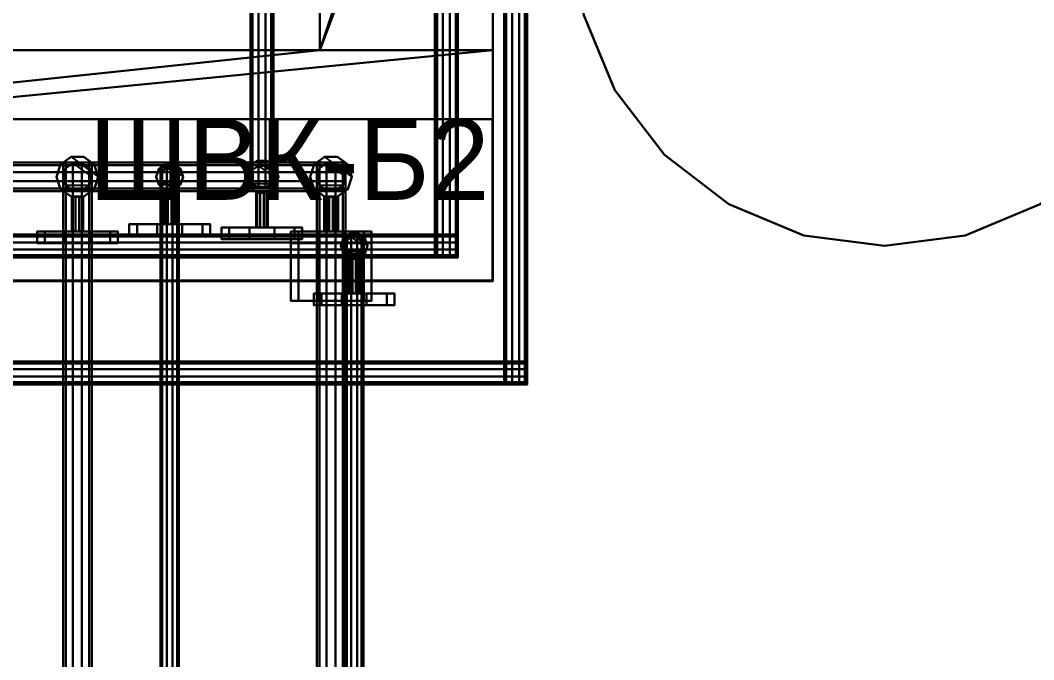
# Model space of a CAD drawing. Header units: millimetres. Extents: x -396 to 23232, y -842 to 31800.
# Drawn here: x 21422 to 22301, y 26371 to 26926 of the extents above; entities that cross this region are included whole.
import ezdxf

# ---------------------------------------------------------------- set-up
doc = ezdxf.new("R2010")
doc.units = ezdxf.units.MM
doc.layers.add('АР_3D_стены', color=8, linetype='Continuous')
doc.layers.add('ВК_3D_Марки', color=7, linetype='Continuous')
for name, color, linetype, true_color in [('ВК_3D_Арматура', 7, 'Continuous', 0xb48c3c), ('ВК_3D_В1', 7, 'Continuous', 0x06b6d4), ('ВК_3D_Оборудование', 7, 'Continuous', 0xe2e8f0), ('ВК_3D_Т3', 7, 'Continuous', 0x16a34a), ('ВК_3D_Т4', 7, 'Continuous', 0x84cc16)]:
    doc.layers.add(name, color=color, linetype=linetype, true_color=true_color)

msp = doc.modelspace()

# ---------------------------------------------------------------- texts
at = {"layer": 'ВК_3D_Марки'}
msp.add_text('ШВК-Б2', height=70, dxfattribs=at).set_placement((21482, 26770, 1020))

# ---------------------------------------------------------------- meshes
at = {"layer": 'АР_3D_стены'}
mesh = msp.add_polyface(dxfattribs=at)
corners = [(19782.2, 26599.6), (19632.2, 26599.6), (19632.2, 26699.6), (19632.2, 26699.6, 3000), (19632.2, 26599.6, 3000), (19782.2, 26599.6, 3000), (21832.2, 26899.6), (21832.2, 26699.6), (19782.2, 26699.6), (19782.2, 26699.6, 3000), (21832.2, 26699.6, 3000), (21832.2, 26899.6, 3000), (22832.2, 27349.6), (22832.2, 27299.6), (22556.9, 27299.6), (22556.9, 27299.6, 3000), (22832.2, 27299.6, 3000), (22832.2, 27349.6, 3000), (21682.2, 27064.2), (21682.2, 27349.6), (21832.2, 27349.6), (21832.2, 27349.6, 3000), (21682.2, 27349.6, 3000), (21682.2, 27064.2, 3000), (19632.2, 27449.6), (19782.2, 27449.6), (19782.2, 26899.6), (19782.2, 26899.6, 3000), (19782.2, 27449.6, 3000), (19632.2, 27449.6, 3000), (19632.2, 26716.8), (19632.2, 26716.8, 3000), (22244.7, 27299.6), (22244.7, 27299.6, 3000), (21682.2, 26899.6), (21682.2, 26899.6, 3000), (19632.2, 27064.2), (19632.2, 27064.2, 3000), (19632.2, 26899.6), (19632.2, 26899.6, 3000), (21832.2, 27299.6), (21832.2, 27299.6, 3000)]
mesh.append_faces([[corners[k] for k in face] for face in [(0, 1, 2), (3, 4, 5), (6, 7, 8), (9, 10, 11), (12, 13, 14), (15, 16, 17), (18, 19, 20), (21, 22, 23), (24, 25, 26), (27, 28, 29), (0, 2, 30), (31, 3, 5), (12, 14, 32), (33, 15, 17), (34, 18, 20), (21, 23, 35), (36, 24, 26), (27, 29, 37), (0, 30, 38), (39, 31, 5), (12, 32, 40), (41, 33, 17), (38, 36, 26), (27, 37, 39), (8, 0, 38), (39, 5, 9), (20, 12, 40), (41, 17, 21), (8, 38, 26), (27, 39, 9), (34, 20, 40), (41, 21, 35), (8, 26, 34), (35, 27, 9), (34, 40, 6), (11, 41, 35), (6, 8, 34), (35, 9, 11), (36, 24, 29, 37), (24, 25, 28, 29), (25, 26, 27, 28), (26, 34, 35, 27), (34, 18, 23, 35), (18, 19, 22, 23), (19, 20, 21, 22), (20, 12, 17, 21), (12, 13, 16, 17), (13, 14, 15, 16), (14, 32, 33, 15), (32, 40, 41, 33), (40, 6, 11, 41), (6, 7, 10, 11), (7, 8, 9, 10), (8, 0, 5, 9), (0, 1, 4, 5), (1, 2, 3, 4), (2, 30, 31, 3), (30, 38, 39, 31), (38, 36, 37, 39)]])
at = {"layer": 'ВК_3D_Арматура', "color": 33, "true_color": 0xbf9142}
mesh = msp.add_polyface(dxfattribs=at)
corners = [(21490.1, 26790, 615), (21486.64, 26800.64, 615), (21486.64, 26800.64, 665), (21490.1, 26790, 665), (21477.59, 26807.21, 615), (21477.59, 26807.21, 665), (21466.41, 26807.21, 615), (21466.41, 26807.21, 665), (21457.36, 26800.64, 615), (21457.36, 26800.64, 665), (21453.9, 26790, 615), (21453.9, 26790, 665), (21457.36, 26779.36, 615), (21457.36, 26779.36, 665), (21466.41, 26772.79, 615), (21466.41, 26772.79, 665), (21477.59, 26772.79, 615), (21477.59, 26772.79, 665), (21486.64, 26779.36, 615), (21486.64, 26779.36, 665)]
mesh.append_faces([[corners[k] for k in face] for face in [(0, 1, 2, 3), (1, 4, 5, 2), (4, 6, 7, 5), (6, 8, 9, 7), (8, 10, 11, 9), (10, 12, 13, 11), (12, 14, 15, 13), (14, 16, 17, 15), (16, 18, 19, 17), (18, 0, 3, 19), (18, 16, 14, 12), (3, 2, 5, 7)]])
mesh = msp.add_polyface(dxfattribs=at)
corners = [(21563.6, 26790, 615), (21561.38, 26796.82, 615), (21561.38, 26796.82, 665), (21563.6, 26790, 665), (21555.58, 26801.03, 615), (21555.58, 26801.03, 665), (21548.42, 26801.03, 615), (21548.42, 26801.03, 665), (21542.62, 26796.82, 615), (21542.62, 26796.82, 665), (21540.4, 26790, 615), (21540.4, 26790, 665), (21542.62, 26783.18, 615), (21542.62, 26783.18, 665), (21548.42, 26778.97, 615), (21548.42, 26778.97, 665), (21555.58, 26778.97, 615), (21555.58, 26778.97, 665), (21561.38, 26783.18, 615), (21561.38, 26783.18, 665)]
mesh.append_faces([[corners[k] for k in face] for face in [(0, 1, 2, 3), (1, 4, 5, 2), (4, 6, 7, 5), (6, 8, 9, 7), (8, 10, 11, 9), (10, 12, 13, 11), (12, 14, 15, 13), (14, 16, 17, 15), (16, 18, 19, 17), (18, 0, 3, 19), (18, 16, 14, 12), (3, 2, 5, 7)]])
mesh = msp.add_polyface(dxfattribs=at)
corners = [(21646.5, 26790, 615), (21643.73, 26798.52, 615), (21643.73, 26798.52, 665), (21646.5, 26790, 665), (21636.48, 26803.79, 615), (21636.48, 26803.79, 665), (21627.52, 26803.79, 615), (21627.52, 26803.79, 665), (21620.27, 26798.52, 615), (21620.27, 26798.52, 665), (21617.5, 26790, 615), (21617.5, 26790, 665), (21620.27, 26781.48, 615), (21620.27, 26781.48, 665), (21627.52, 26776.21, 615), (21627.52, 26776.21, 665), (21636.48, 26776.21, 615), (21636.48, 26776.21, 665), (21643.73, 26781.48, 615), (21643.73, 26781.48, 665)]
mesh.append_faces([[corners[k] for k in face] for face in [(0, 1, 2, 3), (1, 4, 5, 2), (4, 6, 7, 5), (6, 8, 9, 7), (8, 10, 11, 9), (10, 12, 13, 11), (12, 14, 15, 13), (14, 16, 17, 15), (16, 18, 19, 17), (18, 0, 3, 19), (18, 16, 14, 12), (3, 2, 5, 7)]])
mesh = msp.add_polyface(dxfattribs=at)
corners = [(21710.1, 26790, 315), (21706.64, 26800.64, 315), (21706.64, 26800.64, 365), (21710.1, 26790, 365), (21697.59, 26807.21, 315), (21697.59, 26807.21, 365), (21686.41, 26807.21, 315), (21686.41, 26807.21, 365), (21677.36, 26800.64, 315), (21677.36, 26800.64, 365), (21673.9, 26790, 315), (21673.9, 26790, 365), (21677.36, 26779.36, 315), (21677.36, 26779.36, 365), (21686.41, 26772.79, 315), (21686.41, 26772.79, 365), (21697.59, 26772.79, 315), (21697.59, 26772.79, 365), (21706.64, 26779.36, 315), (21706.64, 26779.36, 365)]
mesh.append_faces([[corners[k] for k in face] for face in [(0, 1, 2, 3), (1, 4, 5, 2), (4, 6, 7, 5), (6, 8, 9, 7), (8, 10, 11, 9), (10, 12, 13, 11), (12, 14, 15, 13), (14, 16, 17, 15), (16, 18, 19, 17), (18, 0, 3, 19), (18, 16, 14, 12), (3, 2, 5, 7)]])
mesh = msp.add_polyface(dxfattribs=at)
corners = [(21710.1, 26790, 555), (21706.64, 26800.64, 555), (21706.64, 26800.64, 605), (21710.1, 26790, 605), (21697.59, 26807.21, 555), (21697.59, 26807.21, 605), (21686.41, 26807.21, 555), (21686.41, 26807.21, 605), (21677.36, 26800.64, 555), (21677.36, 26800.64, 605), (21673.9, 26790, 555), (21673.9, 26790, 605), (21677.36, 26779.36, 555), (21677.36, 26779.36, 605), (21686.41, 26772.79, 555), (21686.41, 26772.79, 605), (21697.59, 26772.79, 555), (21697.59, 26772.79, 605), (21706.64, 26779.36, 555), (21706.64, 26779.36, 605)]
mesh.append_faces([[corners[k] for k in face] for face in [(0, 1, 2, 3), (1, 4, 5, 2), (4, 6, 7, 5), (6, 8, 9, 7), (8, 10, 11, 9), (10, 12, 13, 11), (12, 14, 15, 13), (14, 16, 17, 15), (16, 18, 19, 17), (18, 0, 3, 19), (18, 16, 14, 12), (3, 2, 5, 7)]])
mesh = msp.add_polyface(dxfattribs=at)
corners = [(21557, 26778.8, 640), (21556.05, 26778.8, 642.94), (21556.05, 26748.8, 642.94), (21557, 26748.8, 640), (21553.55, 26778.8, 644.76), (21553.55, 26748.8, 644.76), (21550.45, 26778.8, 644.76), (21550.45, 26748.8, 644.76), (21547.95, 26778.8, 642.94), (21547.95, 26748.8, 642.94), (21547, 26778.8, 640), (21547, 26748.8, 640), (21547.95, 26778.8, 637.06), (21547.95, 26748.8, 637.06), (21550.45, 26778.8, 635.24), (21550.45, 26748.8, 635.24), (21553.55, 26778.8, 635.24), (21553.55, 26748.8, 635.24), (21556.05, 26778.8, 637.06), (21556.05, 26748.8, 637.06)]
mesh.append_faces([[corners[k] for k in face] for face in [(0, 1, 2, 3), (1, 4, 5, 2), (4, 6, 7, 5), (6, 8, 9, 7), (8, 10, 11, 9), (10, 12, 13, 11), (12, 14, 15, 13), (14, 16, 17, 15), (16, 18, 19, 17), (18, 0, 3, 19), (18, 16, 14, 12), (3, 2, 5, 7)]])
mesh = msp.add_polyface(dxfattribs=at)
corners = [(21637, 26776, 640), (21636.05, 26776, 642.94), (21636.05, 26746, 642.94), (21637, 26746, 640), (21633.55, 26776, 644.76), (21633.55, 26746, 644.76), (21630.45, 26776, 644.76), (21630.45, 26746, 644.76), (21627.95, 26776, 642.94), (21627.95, 26746, 642.94), (21627, 26776, 640), (21627, 26746, 640), (21627.95, 26776, 637.06), (21627.95, 26746, 637.06), (21630.45, 26776, 635.24), (21630.45, 26746, 635.24), (21633.55, 26776, 635.24), (21633.55, 26746, 635.24), (21636.05, 26776, 637.06), (21636.05, 26746, 637.06)]
mesh.append_faces([[corners[k] for k in face] for face in [(0, 1, 2, 3), (1, 4, 5, 2), (4, 6, 7, 5), (6, 8, 9, 7), (8, 10, 11, 9), (10, 12, 13, 11), (12, 14, 15, 13), (14, 16, 17, 15), (16, 18, 19, 17), (18, 0, 3, 19), (18, 16, 14, 12), (3, 2, 5, 7)]])
mesh = msp.add_polyface(dxfattribs=at)
corners = [(21477, 26772.5, 640), (21476.05, 26772.5, 642.94), (21476.05, 26742.5, 642.94), (21477, 26742.5, 640), (21473.55, 26772.5, 644.76), (21473.55, 26742.5, 644.76), (21470.45, 26772.5, 644.76), (21470.45, 26742.5, 644.76), (21467.95, 26772.5, 642.94), (21467.95, 26742.5, 642.94), (21467, 26772.5, 640), (21467, 26742.5, 640), (21467.95, 26772.5, 637.06), (21467.95, 26742.5, 637.06), (21470.45, 26772.5, 635.24), (21470.45, 26742.5, 635.24), (21473.55, 26772.5, 635.24), (21473.55, 26742.5, 635.24), (21476.05, 26772.5, 637.06), (21476.05, 26742.5, 637.06)]
mesh.append_faces([[corners[k] for k in face] for face in [(0, 1, 2, 3), (1, 4, 5, 2), (4, 6, 7, 5), (6, 8, 9, 7), (8, 10, 11, 9), (10, 12, 13, 11), (12, 14, 15, 13), (14, 16, 17, 15), (16, 18, 19, 17), (18, 0, 3, 19), (18, 16, 14, 12), (3, 2, 5, 7)]])
mesh = msp.add_polyface(dxfattribs=at)
corners = [(21698, 26772.5, 580), (21696.85, 26772.5, 583.53), (21696.85, 26742.5, 583.53), (21698, 26742.5, 580), (21693.85, 26772.5, 585.71), (21693.85, 26742.5, 585.71), (21690.15, 26772.5, 585.71), (21690.15, 26742.5, 585.71), (21687.15, 26772.5, 583.53), (21687.15, 26742.5, 583.53), (21686, 26772.5, 580), (21686, 26742.5, 580), (21687.15, 26772.5, 576.47), (21687.15, 26742.5, 576.47), (21690.15, 26772.5, 574.29), (21690.15, 26742.5, 574.29), (21693.85, 26772.5, 574.29), (21693.85, 26742.5, 574.29), (21696.85, 26772.5, 576.47), (21696.85, 26742.5, 576.47)]
mesh.append_faces([[corners[k] for k in face] for face in [(0, 1, 2, 3), (1, 4, 5, 2), (4, 6, 7, 5), (6, 8, 9, 7), (8, 10, 11, 9), (10, 12, 13, 11), (12, 14, 15, 13), (14, 16, 17, 15), (16, 18, 19, 17), (18, 0, 3, 19), (18, 16, 14, 12), (3, 2, 5, 7)]])
mesh = msp.add_polyface(dxfattribs=at)
corners = [(21697, 26772.5, 340), (21696.05, 26772.5, 342.94), (21696.05, 26742.5, 342.94), (21697, 26742.5, 340), (21693.55, 26772.5, 344.76), (21693.55, 26742.5, 344.76), (21690.45, 26772.5, 344.76), (21690.45, 26742.5, 344.76), (21687.95, 26772.5, 342.94), (21687.95, 26742.5, 342.94), (21687, 26772.5, 340), (21687, 26742.5, 340), (21687.95, 26772.5, 337.06), (21687.95, 26742.5, 337.06), (21690.45, 26772.5, 335.24), (21690.45, 26742.5, 335.24), (21693.55, 26772.5, 335.24), (21693.55, 26742.5, 335.24), (21696.05, 26772.5, 337.06), (21696.05, 26742.5, 337.06)]
mesh.append_faces([[corners[k] for k in face] for face in [(0, 1, 2, 3), (1, 4, 5, 2), (4, 6, 7, 5), (6, 8, 9, 7), (8, 10, 11, 9), (10, 12, 13, 11), (12, 14, 15, 13), (14, 16, 17, 15), (16, 18, 19, 17), (18, 0, 3, 19), (18, 16, 14, 12), (3, 2, 5, 7)]])
at = {"layer": 'ВК_3D_Арматура', "color": 132, "true_color": 0x06b6d4}
mesh = msp.add_polyface(dxfattribs=at)
corners = [(21587, 26748.8, 640), (21580.32, 26748.8, 660.57), (21580.32, 26738.8, 660.57), (21587, 26738.8, 640), (21562.82, 26748.8, 673.29), (21562.82, 26738.8, 673.29), (21541.18, 26748.8, 673.29), (21541.18, 26738.8, 673.29), (21523.68, 26748.8, 660.57), (21523.68, 26738.8, 660.57), (21517, 26748.8, 640), (21517, 26738.8, 640), (21523.68, 26748.8, 619.43), (21523.68, 26738.8, 619.43), (21541.18, 26748.8, 606.71), (21541.18, 26738.8, 606.71), (21562.82, 26748.8, 606.71), (21562.82, 26738.8, 606.71), (21580.32, 26748.8, 619.43), (21580.32, 26738.8, 619.43)]
mesh.append_faces([[corners[k] for k in face] for face in [(0, 1, 2, 3), (1, 4, 5, 2), (4, 6, 7, 5), (6, 8, 9, 7), (8, 10, 11, 9), (10, 12, 13, 11), (12, 14, 15, 13), (14, 16, 17, 15), (16, 18, 19, 17), (18, 0, 3, 19), (18, 16, 14, 12), (3, 2, 5, 7)]])
mesh = msp.add_polyface(dxfattribs=at)
corners = [(21507, 26742.5, 640), (21500.32, 26742.5, 660.57), (21500.32, 26732.5, 660.57), (21507, 26732.5, 640), (21482.82, 26742.5, 673.29), (21482.82, 26732.5, 673.29), (21461.18, 26742.5, 673.29), (21461.18, 26732.5, 673.29), (21443.68, 26742.5, 660.57), (21443.68, 26732.5, 660.57), (21437, 26742.5, 640), (21437, 26732.5, 640), (21443.68, 26742.5, 619.43), (21443.68, 26732.5, 619.43), (21461.18, 26742.5, 606.71), (21461.18, 26732.5, 606.71), (21482.82, 26742.5, 606.71), (21482.82, 26732.5, 606.71), (21500.32, 26742.5, 619.43), (21500.32, 26732.5, 619.43)]
mesh.append_faces([[corners[k] for k in face] for face in [(0, 1, 2, 3), (1, 4, 5, 2), (4, 6, 7, 5), (6, 8, 9, 7), (8, 10, 11, 9), (10, 12, 13, 11), (12, 14, 15, 13), (14, 16, 17, 15), (16, 18, 19, 17), (18, 0, 3, 19), (18, 16, 14, 12), (3, 2, 5, 7)]])
mesh = msp.add_polyface(dxfattribs=at)
corners = [(21667, 26746, 640), (21660.32, 26746, 660.57), (21660.32, 26736, 660.57), (21667, 26736, 640), (21642.82, 26746, 673.29), (21642.82, 26736, 673.29), (21621.18, 26746, 673.29), (21621.18, 26736, 673.29), (21603.68, 26746, 660.57), (21603.68, 26736, 660.57), (21597, 26746, 640), (21597, 26736, 640), (21603.68, 26746, 619.43), (21603.68, 26736, 619.43), (21621.18, 26746, 606.71), (21621.18, 26736, 606.71), (21642.82, 26746, 606.71), (21642.82, 26736, 606.71), (21660.32, 26746, 619.43), (21660.32, 26736, 619.43)]
mesh.append_faces([[corners[k] for k in face] for face in [(0, 1, 2, 3), (1, 4, 5, 2), (4, 6, 7, 5), (6, 8, 9, 7), (8, 10, 11, 9), (10, 12, 13, 11), (12, 14, 15, 13), (14, 16, 17, 15), (16, 18, 19, 17), (18, 0, 3, 19), (18, 16, 14, 12), (3, 2, 5, 7)]])
mesh = msp.add_polyface(dxfattribs=at)
corners = [(21727, 26742.5, 340), (21720.32, 26742.5, 360.57), (21720.32, 26732.5, 360.57), (21727, 26732.5, 340), (21702.82, 26742.5, 373.29), (21702.82, 26732.5, 373.29), (21681.18, 26742.5, 373.29), (21681.18, 26732.5, 373.29), (21663.68, 26742.5, 360.57), (21663.68, 26732.5, 360.57), (21657, 26742.5, 340), (21657, 26732.5, 340), (21663.68, 26742.5, 319.43), (21663.68, 26732.5, 319.43), (21681.18, 26742.5, 306.71), (21681.18, 26732.5, 306.71), (21702.82, 26742.5, 306.71), (21702.82, 26732.5, 306.71), (21720.32, 26742.5, 319.43), (21720.32, 26732.5, 319.43)]
mesh.append_faces([[corners[k] for k in face] for face in [(0, 1, 2, 3), (1, 4, 5, 2), (4, 6, 7, 5), (6, 8, 9, 7), (8, 10, 11, 9), (10, 12, 13, 11), (12, 14, 15, 13), (14, 16, 17, 15), (16, 18, 19, 17), (18, 0, 3, 19), (18, 16, 14, 12), (3, 2, 5, 7)]])
at = {"layer": 'ВК_3D_Арматура', "color": 167, "true_color": 0x475569}
mesh = msp.add_polyface(dxfattribs=at)
corners = [(21727, 26742.5, 580), (21720.32, 26742.5, 600.57), (21720.32, 26682.5, 600.57), (21727, 26682.5, 580), (21702.82, 26742.5, 613.29), (21702.82, 26682.5, 613.29), (21681.18, 26742.5, 613.29), (21681.18, 26682.5, 613.29), (21663.68, 26742.5, 600.57), (21663.68, 26682.5, 600.57), (21657, 26742.5, 580), (21657, 26682.5, 580), (21663.68, 26742.5, 559.43), (21663.68, 26682.5, 559.43), (21681.18, 26742.5, 546.71), (21681.18, 26682.5, 546.71), (21702.82, 26742.5, 546.71), (21702.82, 26682.5, 546.71), (21720.32, 26742.5, 559.43), (21720.32, 26682.5, 559.43)]
mesh.append_faces([[corners[k] for k in face] for face in [(0, 1, 2, 3), (1, 4, 5, 2), (4, 6, 7, 5), (6, 8, 9, 7), (8, 10, 11, 9), (10, 12, 13, 11), (12, 14, 15, 13), (14, 16, 17, 15), (16, 18, 19, 17), (18, 0, 3, 19), (18, 16, 14, 12), (3, 2, 5, 7)]])
at = {"layer": 'ВК_3D_Арматура', "color": 33, "true_color": 0xbf9142}
mesh = msp.add_polyface(dxfattribs=at)
corners = [(21723.6, 26730, 395), (21721.38, 26736.82, 395), (21721.38, 26736.82, 445), (21723.6, 26730, 445), (21715.58, 26741.03, 395), (21715.58, 26741.03, 445), (21708.42, 26741.03, 395), (21708.42, 26741.03, 445), (21702.62, 26736.82, 395), (21702.62, 26736.82, 445), (21700.4, 26730, 395), (21700.4, 26730, 445), (21702.62, 26723.18, 395), (21702.62, 26723.18, 445), (21708.42, 26718.97, 395), (21708.42, 26718.97, 445), (21715.58, 26718.97, 395), (21715.58, 26718.97, 445), (21721.38, 26723.18, 395), (21721.38, 26723.18, 445)]
mesh.append_faces([[corners[k] for k in face] for face in [(0, 1, 2, 3), (1, 4, 5, 2), (4, 6, 7, 5), (6, 8, 9, 7), (8, 10, 11, 9), (10, 12, 13, 11), (12, 14, 15, 13), (14, 16, 17, 15), (16, 18, 19, 17), (18, 0, 3, 19), (18, 16, 14, 12), (3, 2, 5, 7)]])
mesh = msp.add_polyface(dxfattribs=at)
corners = [(21717, 26718.8, 420), (21716.05, 26718.8, 422.94), (21716.05, 26688.8, 422.94), (21717, 26688.8, 420), (21713.55, 26718.8, 424.76), (21713.55, 26688.8, 424.76), (21710.45, 26718.8, 424.76), (21710.45, 26688.8, 424.76), (21707.95, 26718.8, 422.94), (21707.95, 26688.8, 422.94), (21707, 26718.8, 420), (21707, 26688.8, 420), (21707.95, 26718.8, 417.06), (21707.95, 26688.8, 417.06), (21710.45, 26718.8, 415.24), (21710.45, 26688.8, 415.24), (21713.55, 26718.8, 415.24), (21713.55, 26688.8, 415.24), (21716.05, 26718.8, 417.06), (21716.05, 26688.8, 417.06)]
mesh.append_faces([[corners[k] for k in face] for face in [(0, 1, 2, 3), (1, 4, 5, 2), (4, 6, 7, 5), (6, 8, 9, 7), (8, 10, 11, 9), (10, 12, 13, 11), (12, 14, 15, 13), (14, 16, 17, 15), (16, 18, 19, 17), (18, 0, 3, 19), (18, 16, 14, 12), (3, 2, 5, 7)]])
at = {"layer": 'ВК_3D_Арматура', "color": 114, "true_color": 0x16a34a}
mesh = msp.add_polyface(dxfattribs=at)
corners = [(21747, 26688.8, 420), (21740.32, 26688.8, 440.57), (21740.32, 26678.8, 440.57), (21747, 26678.8, 420), (21722.82, 26688.8, 453.29), (21722.82, 26678.8, 453.29), (21701.18, 26688.8, 453.29), (21701.18, 26678.8, 453.29), (21683.68, 26688.8, 440.57), (21683.68, 26678.8, 440.57), (21677, 26688.8, 420), (21677, 26678.8, 420), (21683.68, 26688.8, 399.43), (21683.68, 26678.8, 399.43), (21701.18, 26688.8, 386.71), (21701.18, 26678.8, 386.71), (21722.82, 26688.8, 386.71), (21722.82, 26678.8, 386.71), (21740.32, 26688.8, 399.43), (21740.32, 26678.8, 399.43)]
mesh.append_faces([[corners[k] for k in face] for face in [(0, 1, 2, 3), (1, 4, 5, 2), (4, 6, 7, 5), (6, 8, 9, 7), (8, 10, 11, 9), (10, 12, 13, 11), (12, 14, 15, 13), (14, 16, 17, 15), (16, 18, 19, 17), (18, 0, 3, 19), (18, 16, 14, 12), (3, 2, 5, 7)]])
at = {"layer": 'ВК_3D_В1'}
mesh = msp.add_polyface(dxfattribs=at)
corners = [(21622, 26780, -230), (21623.91, 26780, -224.12), (21623.91, 27390, -224.12), (21622, 27390, -230), (21628.91, 26780, -220.49), (21628.91, 27390, -220.49), (21635.09, 26780, -220.49), (21635.09, 27390, -220.49), (21640.09, 26780, -224.12), (21640.09, 27390, -224.12), (21642, 26780, -230), (21642, 27390, -230), (21640.09, 26780, -235.88), (21640.09, 27390, -235.88), (21635.09, 26780, -239.51), (21635.09, 27390, -239.51), (21628.91, 26780, -239.51), (21628.91, 27390, -239.51), (21623.91, 26780, -235.88), (21623.91, 27390, -235.88)]
mesh.append_faces([[corners[k] for k in face] for face in [(0, 1, 2, 3), (1, 4, 5, 2), (4, 6, 7, 5), (6, 8, 9, 7), (8, 10, 11, 9), (10, 12, 13, 11), (12, 14, 15, 13), (14, 16, 17, 15), (16, 18, 19, 17), (18, 0, 3, 19), (18, 16, 14, 12), (3, 2, 5, 7)]])
mesh = msp.add_polyface(dxfattribs=at)
corners = [(21704.5, 26777.5, 720), (21704.5, 26779.89, 727.35), (21219.5, 26779.89, 727.35), (21219.5, 26777.5, 720), (21704.5, 26786.14, 731.89), (21219.5, 26786.14, 731.89), (21704.5, 26793.86, 731.89), (21219.5, 26793.86, 731.89), (21704.5, 26800.11, 727.35), (21219.5, 26800.11, 727.35), (21704.5, 26802.5, 720), (21219.5, 26802.5, 720), (21704.5, 26800.11, 712.65), (21219.5, 26800.11, 712.65), (21704.5, 26793.86, 708.11), (21219.5, 26793.86, 708.11), (21704.5, 26786.14, 708.11), (21219.5, 26786.14, 708.11), (21704.5, 26779.89, 712.65), (21219.5, 26779.89, 712.65)]
mesh.append_faces([[corners[k] for k in face] for face in [(0, 1, 2, 3), (1, 4, 5, 2), (4, 6, 7, 5), (6, 8, 9, 7), (8, 10, 11, 9), (10, 12, 13, 11), (12, 14, 15, 13), (14, 16, 17, 15), (16, 18, 19, 17), (18, 0, 3, 19), (18, 16, 14, 12), (3, 2, 5, 7)]])
mesh = msp.add_polyface(dxfattribs=at)
corners = [(21484.5, 26802.5, -230), (21482.11, 26802.5, -222.65), (21482.11, 25937.5, -222.65), (21484.5, 25937.5, -230), (21475.86, 26802.5, -218.11), (21475.86, 25937.5, -218.11), (21468.14, 26802.5, -218.11), (21468.14, 25937.5, -218.11), (21461.89, 26802.5, -222.65), (21461.89, 25937.5, -222.65), (21459.5, 26802.5, -230), (21459.5, 25937.5, -230), (21461.89, 26802.5, -237.35), (21461.89, 25937.5, -237.35), (21468.14, 26802.5, -241.89), (21468.14, 25937.5, -241.89), (21475.86, 26802.5, -241.89), (21475.86, 25937.5, -241.89), (21482.11, 26802.5, -237.35), (21482.11, 25937.5, -237.35)]
mesh.append_faces([[corners[k] for k in face] for face in [(0, 1, 2, 3), (1, 4, 5, 2), (4, 6, 7, 5), (6, 8, 9, 7), (8, 10, 11, 9), (10, 12, 13, 11), (12, 14, 15, 13), (14, 16, 17, 15), (16, 18, 19, 17), (18, 0, 3, 19), (18, 16, 14, 12), (3, 2, 5, 7)]])
mesh = msp.add_polyface(dxfattribs=at)
corners = [(21484.5, 26790, 732.5), (21482.11, 26797.35, 732.5), (21482.11, 26797.35, -242.5), (21484.5, 26790, -242.5), (21475.86, 26801.89, 732.5), (21475.86, 26801.89, -242.5), (21468.14, 26801.89, 732.5), (21468.14, 26801.89, -242.5), (21461.89, 26797.35, 732.5), (21461.89, 26797.35, -242.5), (21459.5, 26790, 732.5), (21459.5, 26790, -242.5), (21461.89, 26782.65, 732.5), (21461.89, 26782.65, -242.5), (21468.14, 26778.11, 732.5), (21468.14, 26778.11, -242.5), (21475.86, 26778.11, 732.5), (21475.86, 26778.11, -242.5), (21482.11, 26782.65, 732.5), (21482.11, 26782.65, -242.5)]
mesh.append_faces([[corners[k] for k in face] for face in [(0, 1, 2, 3), (1, 4, 5, 2), (4, 6, 7, 5), (6, 8, 9, 7), (8, 10, 11, 9), (10, 12, 13, 11), (12, 14, 15, 13), (14, 16, 17, 15), (16, 18, 19, 17), (18, 0, 3, 19), (18, 16, 14, 12), (3, 2, 5, 7)]])
mesh = msp.add_polyface(dxfattribs=at)
corners = [(21679.5, 26287.5, -230), (21681.89, 26287.5, -222.65), (21681.89, 26802.5, -222.65), (21679.5, 26802.5, -230), (21688.14, 26287.5, -218.11), (21688.14, 26802.5, -218.11), (21695.86, 26287.5, -218.11), (21695.86, 26802.5, -218.11), (21702.11, 26287.5, -222.65), (21702.11, 26802.5, -222.65), (21704.5, 26287.5, -230), (21704.5, 26802.5, -230), (21702.11, 26287.5, -237.35), (21702.11, 26802.5, -237.35), (21695.86, 26287.5, -241.89), (21695.86, 26802.5, -241.89), (21688.14, 26287.5, -241.89), (21688.14, 26802.5, -241.89), (21681.89, 26287.5, -237.35), (21681.89, 26802.5, -237.35)]
mesh.append_faces([[corners[k] for k in face] for face in [(0, 1, 2, 3), (1, 4, 5, 2), (4, 6, 7, 5), (6, 8, 9, 7), (8, 10, 11, 9), (10, 12, 13, 11), (12, 14, 15, 13), (14, 16, 17, 15), (16, 18, 19, 17), (18, 0, 3, 19), (18, 16, 14, 12), (3, 2, 5, 7)]])
mesh = msp.add_polyface(dxfattribs=at)
corners = [(21704.5, 26790, -242.5), (21702.11, 26797.35, -242.5), (21702.11, 26797.35, 732.5), (21704.5, 26790, 732.5), (21695.86, 26801.89, -242.5), (21695.86, 26801.89, 732.5), (21688.14, 26801.89, -242.5), (21688.14, 26801.89, 732.5), (21681.89, 26797.35, -242.5), (21681.89, 26797.35, 732.5), (21679.5, 26790, -242.5), (21679.5, 26790, 732.5), (21681.89, 26782.65, -242.5), (21681.89, 26782.65, 732.5), (21688.14, 26778.11, -242.5), (21688.14, 26778.11, 732.5), (21695.86, 26778.11, -242.5), (21695.86, 26778.11, 732.5), (21702.11, 26782.65, -242.5), (21702.11, 26782.65, 732.5)]
mesh.append_faces([[corners[k] for k in face] for face in [(0, 1, 2, 3), (1, 4, 5, 2), (4, 6, 7, 5), (6, 8, 9, 7), (8, 10, 11, 9), (10, 12, 13, 11), (12, 14, 15, 13), (14, 16, 17, 15), (16, 18, 19, 17), (18, 0, 3, 19), (18, 16, 14, 12), (3, 2, 5, 7)]])
mesh = msp.add_polyface(dxfattribs=at)
corners = [(21560, 26798, -230), (21558.47, 26798, -225.3), (21558.47, 25292, -225.3), (21560, 25292, -230), (21554.47, 26798, -222.39), (21554.47, 25292, -222.39), (21549.53, 26798, -222.39), (21549.53, 25292, -222.39), (21545.53, 26798, -225.3), (21545.53, 25292, -225.3), (21544, 26798, -230), (21544, 25292, -230), (21545.53, 26798, -234.7), (21545.53, 25292, -234.7), (21549.53, 26798, -237.61), (21549.53, 25292, -237.61), (21554.47, 26798, -237.61), (21554.47, 25292, -237.61), (21558.47, 26798, -234.7), (21558.47, 25292, -234.7)]
mesh.append_faces([[corners[k] for k in face] for face in [(0, 1, 2, 3), (1, 4, 5, 2), (4, 6, 7, 5), (6, 8, 9, 7), (8, 10, 11, 9), (10, 12, 13, 11), (12, 14, 15, 13), (14, 16, 17, 15), (16, 18, 19, 17), (18, 0, 3, 19), (18, 16, 14, 12), (3, 2, 5, 7)]])
mesh = msp.add_polyface(dxfattribs=at)
corners = [(21560, 26790, 728), (21558.47, 26794.7, 728), (21558.47, 26794.7, -238), (21560, 26790, -238), (21554.47, 26797.61, 728), (21554.47, 26797.61, -238), (21549.53, 26797.61, 728), (21549.53, 26797.61, -238), (21545.53, 26794.7, 728), (21545.53, 26794.7, -238), (21544, 26790, 728), (21544, 26790, -238), (21545.53, 26785.3, 728), (21545.53, 26785.3, -238), (21549.53, 26782.39, 728), (21549.53, 26782.39, -238), (21554.47, 26782.39, 728), (21554.47, 26782.39, -238), (21558.47, 26785.3, 728), (21558.47, 26785.3, -238)]
mesh.append_faces([[corners[k] for k in face] for face in [(0, 1, 2, 3), (1, 4, 5, 2), (4, 6, 7, 5), (6, 8, 9, 7), (8, 10, 11, 9), (10, 12, 13, 11), (12, 14, 15, 13), (14, 16, 17, 15), (16, 18, 19, 17), (18, 0, 3, 19), (18, 16, 14, 12), (3, 2, 5, 7)]])
mesh = msp.add_polyface(dxfattribs=at)
corners = [(21642, 26790, 730), (21640.09, 26795.88, 730), (21640.09, 26795.88, -240), (21642, 26790, -240), (21635.09, 26799.51, 730), (21635.09, 26799.51, -240), (21628.91, 26799.51, 730), (21628.91, 26799.51, -240), (21623.91, 26795.88, 730), (21623.91, 26795.88, -240), (21622, 26790, 730), (21622, 26790, -240), (21623.91, 26784.12, 730), (21623.91, 26784.12, -240), (21628.91, 26780.49, 730), (21628.91, 26780.49, -240), (21635.09, 26780.49, 730), (21635.09, 26780.49, -240), (21640.09, 26784.12, 730), (21640.09, 26784.12, -240)]
mesh.append_faces([[corners[k] for k in face] for face in [(0, 1, 2, 3), (1, 4, 5, 2), (4, 6, 7, 5), (6, 8, 9, 7), (8, 10, 11, 9), (10, 12, 13, 11), (12, 14, 15, 13), (14, 16, 17, 15), (16, 18, 19, 17), (18, 0, 3, 19), (18, 16, 14, 12), (3, 2, 5, 7)]])
at = {"layer": 'ВК_3D_Оборудование', "color": 254, "true_color": 0xcbd5e1}
mesh = msp.add_polyface(dxfattribs=at)
corners = [(22442, 27000), (22432.8, 27069.88), (22432.8, 27069.88, 1250), (22442, 27000, 1250), (22405.83, 27135), (22405.83, 27135, 1250), (22362.92, 27190.92), (22362.92, 27190.92, 1250), (22307, 27233.83), (22307, 27233.83, 1250), (22241.88, 27260.8), (22241.88, 27260.8, 1250), (22172, 27270), (22172, 27270, 1250), (22102.12, 27260.8), (22102.12, 27260.8, 1250), (22037, 27233.83), (22037, 27233.83, 1250), (21981.08, 27190.92), (21981.08, 27190.92, 1250), (21938.17, 27135), (21938.17, 27135, 1250), (21911.2, 27069.88), (21911.2, 27069.88, 1250), (21902, 27000), (21902, 27000, 1250), (21911.2, 26930.12), (21911.2, 26930.12, 1250), (21938.17, 26865), (21938.17, 26865, 1250), (21981.08, 26809.08), (21981.08, 26809.08, 1250), (22037, 26766.17), (22037, 26766.17, 1250), (22102.12, 26739.2), (22102.12, 26739.2, 1250), (22172, 26730), (22172, 26730, 1250), (22241.88, 26739.2), (22241.88, 26739.2, 1250), (22307, 26766.17), (22307, 26766.17, 1250), (22362.92, 26809.08), (22362.92, 26809.08, 1250), (22405.83, 26865), (22405.83, 26865, 1250), (22432.8, 26930.12), (22432.8, 26930.12, 1250)]
mesh.append_faces([[corners[k] for k in face] for face in [(0, 1, 2, 3), (1, 4, 5, 2), (4, 6, 7, 5), (6, 8, 9, 7), (8, 10, 11, 9), (10, 12, 13, 11), (12, 14, 15, 13), (14, 16, 17, 15), (16, 18, 19, 17), (18, 20, 21, 19), (20, 22, 23, 21), (22, 24, 25, 23), (24, 26, 27, 25), (26, 28, 29, 27), (28, 30, 31, 29), (30, 32, 33, 31), (32, 34, 35, 33), (34, 36, 37, 35), (36, 38, 39, 37), (38, 40, 41, 39), (40, 42, 43, 41), (42, 44, 45, 43), (44, 46, 47, 45), (46, 0, 3, 47), (46, 44, 42, 40), (3, 2, 5, 7)]])
at = {"layer": 'ВК_3D_Оборудование', "color": 254, "true_color": 0xe2e8f0}
mesh = msp.add_polyface(dxfattribs=at)
corners = [(21132, 26700, 300), (21132, 26840, 300), (21832, 26840, 300), (21832, 26700, 300), (21132, 26700, 900), (21832, 26700, 900), (21832, 26840, 900), (21132, 26840, 900)]
mesh.append_faces([[corners[k] for k in face] for face in [(0, 1, 2, 3), (4, 5, 6, 7), (0, 3, 5, 4), (3, 2, 6, 5), (2, 1, 7, 6), (1, 0, 4, 7)]])
at = {"layer": 'ВК_3D_Т3'}
mesh = msp.add_polyface(dxfattribs=at)
corners = [(21802, 27370, 500), (21800.09, 27370, 505.88), (21800.09, 26720, 505.88), (21802, 26720, 500), (21795.09, 27370, 509.51), (21795.09, 26720, 509.51), (21788.91, 27370, 509.51), (21788.91, 26720, 509.51), (21783.91, 27370, 505.88), (21783.91, 26720, 505.88), (21782, 27370, 500), (21782, 26720, 500), (21783.91, 27370, 494.12), (21783.91, 26720, 494.12), (21788.91, 27370, 490.49), (21788.91, 26720, 490.49), (21795.09, 27370, 490.49), (21795.09, 26720, 490.49), (21800.09, 27370, 494.12), (21800.09, 26720, 494.12)]
mesh.append_faces([[corners[k] for k in face] for face in [(0, 1, 2, 3), (1, 4, 5, 2), (4, 6, 7, 5), (6, 8, 9, 7), (8, 10, 11, 9), (10, 12, 13, 11), (12, 14, 15, 13), (14, 16, 17, 15), (16, 18, 19, 17), (18, 0, 3, 19), (18, 16, 14, 12), (3, 2, 5, 7)]])
mesh = msp.add_polyface(dxfattribs=at)
corners = [(21802, 26720, 500), (21802, 26721.91, 505.88), (21242, 26721.91, 505.88), (21242, 26720, 500), (21802, 26726.91, 509.51), (21242, 26726.91, 509.51), (21802, 26733.09, 509.51), (21242, 26733.09, 509.51), (21802, 26738.09, 505.88), (21242, 26738.09, 505.88), (21802, 26740, 500), (21242, 26740, 500), (21802, 26738.09, 494.12), (21242, 26738.09, 494.12), (21802, 26733.09, 490.49), (21242, 26733.09, 490.49), (21802, 26726.91, 490.49), (21242, 26726.91, 490.49), (21802, 26721.91, 494.12), (21242, 26721.91, 494.12)]
mesh.append_faces([[corners[k] for k in face] for face in [(0, 1, 2, 3), (1, 4, 5, 2), (4, 6, 7, 5), (6, 8, 9, 7), (8, 10, 11, 9), (10, 12, 13, 11), (12, 14, 15, 13), (14, 16, 17, 15), (16, 18, 19, 17), (18, 0, 3, 19), (18, 16, 14, 12), (3, 2, 5, 7)]])
mesh = msp.add_polyface(dxfattribs=at)
corners = [(21720, 26738, -175), (21718.47, 26738, -170.3), (21718.47, 25292, -170.3), (21720, 25292, -175), (21714.47, 26738, -167.39), (21714.47, 25292, -167.39), (21709.53, 26738, -167.39), (21709.53, 25292, -167.39), (21705.53, 26738, -170.3), (21705.53, 25292, -170.3), (21704, 26738, -175), (21704, 25292, -175), (21705.53, 26738, -179.7), (21705.53, 25292, -179.7), (21709.53, 26738, -182.61), (21709.53, 25292, -182.61), (21714.47, 26738, -182.61), (21714.47, 25292, -182.61), (21718.47, 26738, -179.7), (21718.47, 25292, -179.7)]
mesh.append_faces([[corners[k] for k in face] for face in [(0, 1, 2, 3), (1, 4, 5, 2), (4, 6, 7, 5), (6, 8, 9, 7), (8, 10, 11, 9), (10, 12, 13, 11), (12, 14, 15, 13), (14, 16, 17, 15), (16, 18, 19, 17), (18, 0, 3, 19), (18, 16, 14, 12), (3, 2, 5, 7)]])
mesh = msp.add_polyface(dxfattribs=at)
corners = [(21720, 26730, 508), (21718.47, 26734.7, 508), (21718.47, 26734.7, -183), (21720, 26730, -183), (21714.47, 26737.61, 508), (21714.47, 26737.61, -183), (21709.53, 26737.61, 508), (21709.53, 26737.61, -183), (21705.53, 26734.7, 508), (21705.53, 26734.7, -183), (21704, 26730, 508), (21704, 26730, -183), (21705.53, 26725.3, 508), (21705.53, 26725.3, -183), (21709.53, 26722.39, 508), (21709.53, 26722.39, -183), (21714.47, 26722.39, 508), (21714.47, 26722.39, -183), (21718.47, 26725.3, 508), (21718.47, 26725.3, -183)]
mesh.append_faces([[corners[k] for k in face] for face in [(0, 1, 2, 3), (1, 4, 5, 2), (4, 6, 7, 5), (6, 8, 9, 7), (8, 10, 11, 9), (10, 12, 13, 11), (12, 14, 15, 13), (14, 16, 17, 15), (16, 18, 19, 17), (18, 0, 3, 19), (18, 16, 14, 12), (3, 2, 5, 7)]])
at = {"layer": 'ВК_3D_Т4'}
mesh = msp.add_polyface(dxfattribs=at)
corners = [(21842, 26610, 250), (21843.91, 26610, 255.88), (21843.91, 27560, 255.88), (21842, 27560, 250), (21848.91, 26610, 259.51), (21848.91, 27560, 259.51), (21855.09, 26610, 259.51), (21855.09, 27560, 259.51), (21860.09, 26610, 255.88), (21860.09, 27560, 255.88), (21862, 26610, 250), (21862, 27560, 250), (21860.09, 26610, 244.12), (21860.09, 27560, 244.12), (21855.09, 26610, 240.49), (21855.09, 27560, 240.49), (21848.91, 26610, 240.49), (21848.91, 27560, 240.49), (21843.91, 26610, 244.12), (21843.91, 27560, 244.12)]
mesh.append_faces([[corners[k] for k in face] for face in [(0, 1, 2, 3), (1, 4, 5, 2), (4, 6, 7, 5), (6, 8, 9, 7), (8, 10, 11, 9), (10, 12, 13, 11), (12, 14, 15, 13), (14, 16, 17, 15), (16, 18, 19, 17), (18, 0, 3, 19), (18, 16, 14, 12), (3, 2, 5, 7)]])
mesh = msp.add_polyface(dxfattribs=at)
corners = [(21022, 26630, 250), (21022, 26628.09, 255.88), (21862, 26628.09, 255.88), (21862, 26630, 250), (21022, 26623.09, 259.51), (21862, 26623.09, 259.51), (21022, 26616.91, 259.51), (21862, 26616.91, 259.51), (21022, 26611.91, 255.88), (21862, 26611.91, 255.88), (21022, 26610, 250), (21862, 26610, 250), (21022, 26611.91, 244.12), (21862, 26611.91, 244.12), (21022, 26616.91, 240.49), (21862, 26616.91, 240.49), (21022, 26623.09, 240.49), (21862, 26623.09, 240.49), (21022, 26628.09, 244.12), (21862, 26628.09, 244.12)]
mesh.append_faces([[corners[k] for k in face] for face in [(0, 1, 2, 3), (1, 4, 5, 2), (4, 6, 7, 5), (6, 8, 9, 7), (8, 10, 11, 9), (10, 12, 13, 11), (12, 14, 15, 13), (14, 16, 17, 15), (16, 18, 19, 17), (18, 0, 3, 19), (18, 16, 14, 12), (3, 2, 5, 7)]])

doc.saveas('drawing.dxf')
